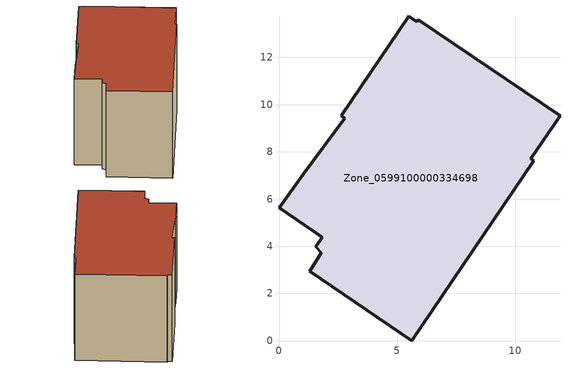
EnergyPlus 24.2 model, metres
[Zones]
Zone_0599100000334698
 floor ground (C_G): 5.5,13.74 5.83,13.52 5.89,13.6 11.91,9.53 10.67,7.7 10.8,7.62 5.63,0 1.3,2.93 1.78,3.73 1.57,3.98 1.84,4.38 0,5.63 1.02,7.06 2.79,9.43 2.65,9.53 z1.37
 wall outside (C_F): 5.63,0 10.8,7.62 10.67,7.7 11.91,9.53 5.89,13.6 5.83,13.52 5.5,13.74 2.65,9.53 2.79,9.43 1.02,7.06 0,5.63 1.84,4.38 1.57,3.98 1.78,3.73 1.3,2.93 5.63,0 z1.37:9.68
 roof outside (C_R): 5.83,13.52 5.5,13.74 2.65,9.53 2.79,9.43 1.02,7.06 0,5.63 1.84,4.38 1.57,3.98 1.78,3.73 1.3,2.93 5.63,0 10.8,7.62 10.67,7.7 11.91,9.53 5.89,13.6 z9.68
[BUILDING]
Pand.0599100000334698: North Axis=0; Terrain=City; Loads Convergence Tolerance Value=0.04; Temperature Convergence Tolerance Value=0.4; Solar Distribution=FullExterior; Maximum Number of Warmup Days=25; Minimum Number of Warmup Days=1
[Site:Location]
Rotterdam.The.Hague.AP_ZH_NLD Design_Conditions: Latitude=51.96; Longitude=4.45; Time Zone=1; Elevation=-4.5
[SITE:GROUNDTEMPERATURE:BUILDINGSURFACE]
18, 18, 18, 18, 18, 18, 18, 18, 18, 18, 18, 18
[MATERIAL] Thermal Absorptance=0.9; Solar Absorptance=0.7; Visible Absorptance=0.7
Name | Roughness | Thickness | Conductivity | Density | Specific Heat
G.TC.1975-1991 | MediumSmooth | 0.15 | 0.288461 | 540 | 1210
F.TC.1975-1991 | Rough | 0.3 | 0.230769 | 1920 | 840
R.TC.1975-1991 | MediumRough | 0.2 | 0.153846 | 1500 | 1000
[CONSTRUCTION]
C_G: G.TC.1975-1991
C_F: F.TC.1975-1991
C_R: R.TC.1975-1991
[ZONE]
Zone_0599100000334698: Type=1; Multiplier=1; Ceiling Height=Autocalculate; Volume=Autocalculate; Floor Area=autocalculate; Part of Total Floor Area=Yes
[ZONEINFILTRATION:DESIGNFLOWRATE]
Infil_Zone_0599100000334698: Zone or ZoneList or Space or SpaceList=Zone_0599100000334698; Schedule=AlwaysOn; Design Flow Rate Calculation Method=Flow/Area; Flow Rate per Floor Area=0.003; Constant Term Coefficient=1; Temperature Term Coefficient=0; Velocity Term Coefficient=0; Velocity Squared Term Coefficient=0
[HVACTEMPLATE:ZONE:IDEALLOADSAIRSYSTEM]
Zone_0599100000334698: Maximum Heating Supply Air Temperature=50; Minimum Cooling Supply Air Temperature=13; Maximum Heating Supply Air Humidity Ratio=0.0156; Minimum Cooling Supply Air Humidity Ratio=0.0077; Heating Limit=NoLimit; Cooling Limit=NoLimit; Dehumidification Control Type=ConstantSensibleHeatRatio; Cooling Sensible Heat Ratio=0.7; Dehumidification Setpoint=60; Humidification Control Type=None; Humidification Setpoint=30; Outdoor Air Method=None; Outdoor Air Flow Rate per Person=0.00944; Outdoor Air Flow Rate per Zone Floor Area=0; Outdoor Air Flow Rate per Zone=0; Demand Controlled Ventilation Type=None; Outdoor Air Economizer Type=NoEconomizer; Heat Recovery Type=None; Sensible Heat Recovery Effectiveness=0.7; Latent Heat Recovery Effectiveness=0.65
[ZONECONTROL:THERMOSTAT]
ThermostatControl_Zone_0599100000334698: Zone or ZoneList=Zone_0599100000334698; Control Type Schedule=DualSetpointControlType; Control 1=Thermostat_Zone_0599100000334698; Temperature Difference Between Cutout And Setpoint=0
[THERMOSTATSETPOINT:DUALSETPOINT]
Thermostat_Zone_0599100000334698: Heating Setpoint Temperature Schedule=HeatingSetpoint_Zone_0599100000334698; Cooling Setpoint Temperature Schedule=CoolingSetpoint_Zone_0599100000334698
[SCHEDULE:COMPACT]
HeatingSetpoint_Zone_0599100000334698: Through: 12/31, For: AllDays, Until: 24:00, 21
CoolingSetpoint_Zone_0599100000334698: Through: 12/31, For: AllDays, Until: 24:00, 24
DualSetpointControlType: Through: 12/31, For: AllDays, Until: 24:00, 4
AlwaysOn: Through: 12/31, For: AllDays, Until: 24:00, 1
